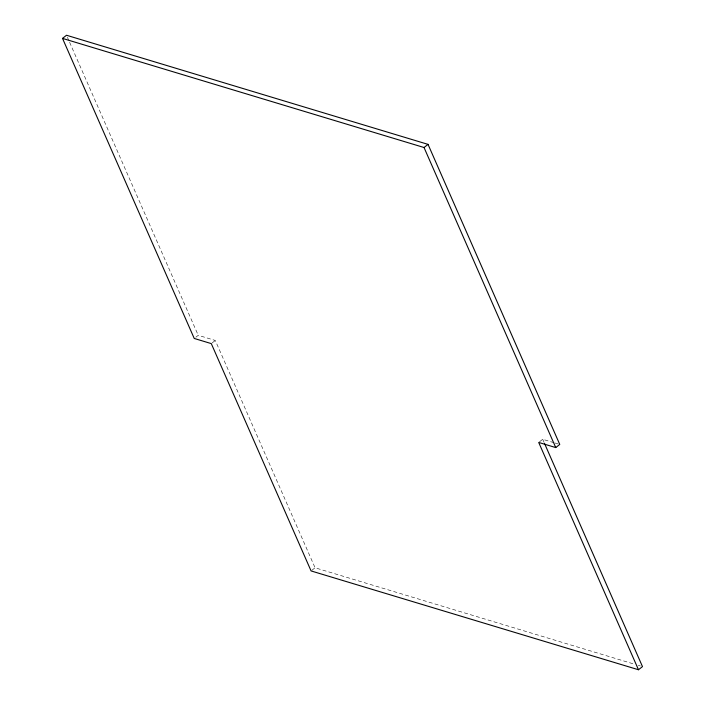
<?xml version="1.0" encoding="UTF-8"?>
<svg xmlns="http://www.w3.org/2000/svg" width="705" height="705" viewBox="0 0 705 705"><rect width="100%" height="100%" fill="white"/><g stroke="black" fill="none" stroke-linecap="round" stroke-linejoin="round"><path stroke-width="0.53" stroke-dasharray="3.52 2.64" d="M195.84 337.201L198.237 335.316L215.289 340.462L315.073 567.781L634.059 664.066M212.09 342.974L215.289 340.462M311.874 570.292L315.073 567.781M539.492 441.797L542.7 439.286L553.733 442.617M554.729 442.916L559.752 444.432M638.272 665.335L640.378 665.969M542.7 439.286L544.022 442.299M67.407 37.268L69.169 41.295M69.61 42.3L198.237 335.316"/><path stroke-width="1.06" d="M638.483 669.75L311.072 570.927L211.288 343.608L194.236 338.453L62.516 38.396L66.517 35.25L428.032 144.366L559.752 444.432L555.751 447.578L538.699 442.432L638.483 669.75L642.484 666.604L544.463 443.313M62.516 38.396L424.031 147.512L428.032 144.366M424.031 147.512L555.751 447.578"/></g></svg>
